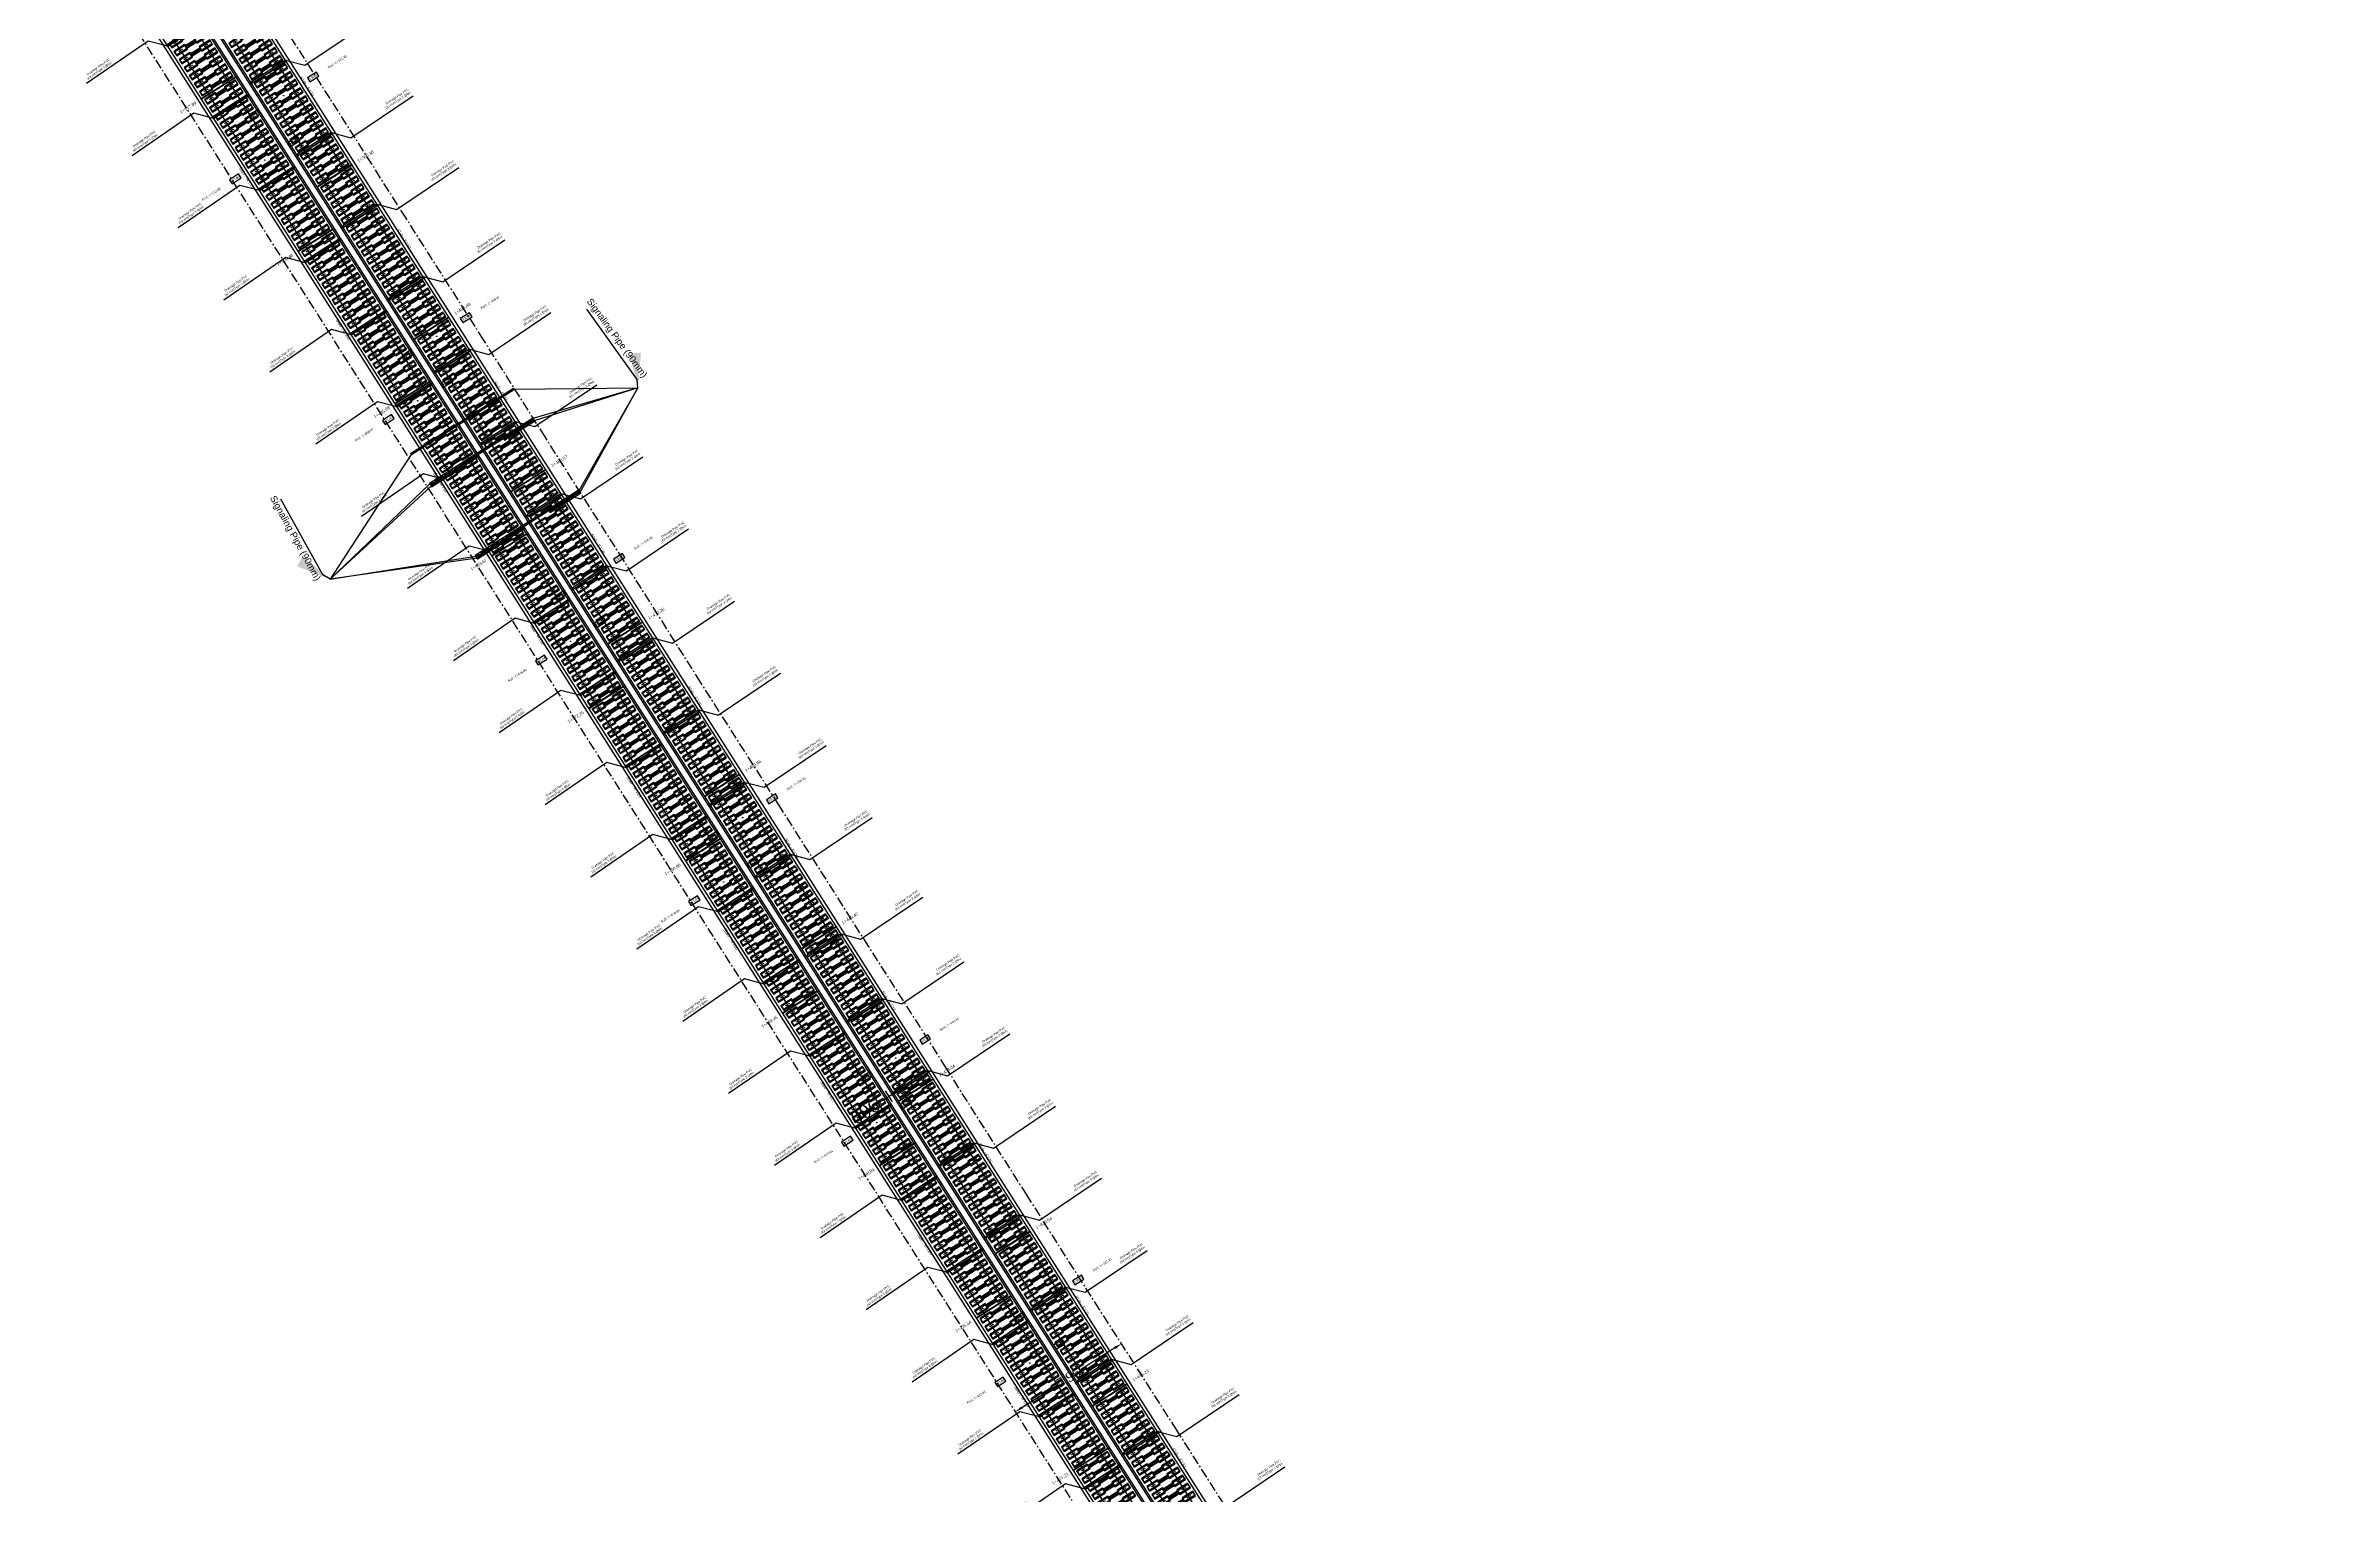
# Model space of a CAD drawing. Header units: metres. Extents: x 0 to 564365, y 0 to 3594889.
# Drawn here: x 563395.8 to 563540.3, y 3594426 to 3594517.5 of the extents above; entities that cross this region are included whole.
import ezdxf
from ezdxf.enums import TextEntityAlignment as Align

# ---------------------------------------------------------------- set-up
doc = ezdxf.new("R2010")
doc.units = ezdxf.units.M
for name, pattern in [('ACAD_ISO10W100', [18, 12, -3, 0, -3]), ('DASHED2', [0.375, 0.25, -0.125]), ('HIDDEN', [0.375, 0.25, -0.125])]:
    doc.linetypes.add(name, pattern=pattern)
for name, color, linetype in [('2d', 2, 'Continuous'), ('_flg-all slab', 7, 'Continuous'), ('_flg-Bar Divar', 11, 'ACAD_ISO10W100'), ('_flg-Por Konande-Devar', 230, 'Continuous'), ('_flg-por Konande-Vasat', 170, 'Continuous'), ('AG_JOOSH', 7, 'Continuous'), ('AG_Print', 7, 'Continuous'), ('AG_Slab', 7, 'Continuous'), ('C-ROAD-SAMP', 150, 'HIDDEN'), ('C-ROAD-STAN-MAJR', 11, 'Continuous'), ('E Pipe', 5, 'Continuous'), ('Km_Rail', 7, 'Continuous'), ('Km_Slab', 7, 'Continuous'), ('newSTALBL', 1, 'Continuous'), ('Number_Slab', 7, 'Continuous'), ('Rail', 1, 'Continuous'), ('Rail_Gap', 7, 'Continuous'), ('Signaling Pipe', 5, 'Continuous'), ('Travers', 7, 'Continuous')]:
    doc.layers.add(name, color=color, linetype=linetype)
doc.styles.add('ND', font='nashkh.shx', dxfattribs={"height": 3})
doc.styles.add('RS', font='ROMANS.SHX')
doc.styles.get("Standard").update_dxf_attribs({"font": 'romantic.ttf'})
doc.dimstyles.new('1.50', dxfattribs={"dimscale": 0, "dimtxt": 2.5, "dimasz": 2.2, "dimexe": 2, "dimexo": 2, "dimgap": 0.8, "dimtad": 1, "dimdec": 0, "dimlfac": 5, "dimdsep": 46, "dimtxsty": 'RS', "dimcen": 2.2, "dimclrd": 2, "dimclre": 2, "dimclrt": 2, "dimadec": 0, "dimazin": 0, "dimtfac": 1, "dimtdec": 0, "dimtmove": 2, "dimatfit": 3, "dimfxl": 3, "dimtolj": 1, "dimtzin": 0, "dimarcsym": 0})
doc.dimstyles.get("Standard").update_dxf_attribs({"dimtxt": 0.6, "dimasz": 0.5, "dimexe": 0.5, "dimexo": 0.5, "dimgap": 0.09, "dimtad": 0, "dimzin": 0, "dimdsep": 46, "dimtxsty": 'Standard', "dimcen": 0.09, "dimadec": 0, "dimazin": 0, "dimtfac": 1, "dimtofl": 0, "dimtmove": 0, "dimatfit": 3, "dimfxl": 1, "dimfxlon": 1, "dimtolj": 1, "dimtzin": 0, "dimarcsym": 0})

# ---------------------------------------------------------------- blocks, each defined once
blk = doc.blocks.new('*D55')
at = {"color": 0, "lineweight": -2, "transparency": 16777216}
for p, q in [((563463.47, 3594435.95), (563463.47, 3594435.95)), ((563463.32, 3594435.26), (563461.09, 3594433.83)), ((563457.45, 3594431.5), (563459.67, 3594432.92)), ((563456.76, 3594431.65), (563456.76, 3594431.65))]:
    blk.add_line(p, q, dxfattribs=at)
at = {"color": 0, "transparency": 16777216}
for points in [[(563463.27, 3594435.33), (563463.36, 3594435.19), (563463.74, 3594435.53)], [(563457.41, 3594431.57), (563457.5, 3594431.43), (563457.03, 3594431.23)]]:
    blk.add_solid(points, dxfattribs=at)
at = {"layer": 'Defpoints', "color": 0, "transparency": 16777216}
for p in [(563463.74, 3594435.53, 1539.35), (563463.74, 3594435.53), (563457.03, 3594431.23, 1539.33)]:
    blk.add_point(p, dxfattribs=at)
at = {"color": 0, "transparency": 16777216, "insert": (563460.38, 3594433.38), "char_height": 0.6, "attachment_point": 5, "rotation": 32.6431}
blk.add_mtext('\\A1;7.96', dxfattribs=at)
blk = doc.blocks.new('stalbl')
for p, q in [((0, 0.042), (0, -0.041)), ((0.042, 0), (-0.042, 0))]:
    blk.add_line(p, q)
blk.add_attdef('STAMAN', text='', height=0.0167).set_placement((-0.08, 0), align=Align.MIDDLE_RIGHT)
blk.add_attdef('STAPRE', text='', height=0.0167).set_placement((0.08, 0), align=Align.MIDDLE_LEFT)
blk = doc.blocks.new('AG_slab')
at = {"layer": 'AG_Slab', "color": 1}
for p, q in [((1.3, 0.015), (-1.3, 0.015)), ((1.3, -0.015), (-1.3, -0.015))]:
    blk.add_line(p, q, dxfattribs=at)
at = {"layer": 'AG_Slab', "color": 5}
for p, q in [((-1.3, -0.015), (-1.3, 0.015)), ((1.3, 0.015), (1.3, -0.015))]:
    blk.add_line(p, q, dxfattribs=at)
at = {"layer": 'AG_Slab', "color": 2, "linetype": 'DASHED2'}
blk.add_line((1.3, 0), (-1.3, 0), dxfattribs=at)
at = {"layer": 'AG_Slab', "color": 7}
blk.add_circle((0, 0), 0.03, dxfattribs=at)
blk = doc.blocks.new('AG_Joosh')
at = {"layer": 'AG_JOOSH', "color": 2}
for p, q in [((-0.701, 0.005), (-0.801, 0.005)), ((0.701, 0.005), (0.801, 0.005)), ((-0.701, -0.005), (-0.801, -0.005)), ((0.701, -0.005), (0.801, -0.005))]:
    blk.add_line(p, q, dxfattribs=at)
at = {"layer": 'AG_JOOSH', "color": 7}
blk.add_circle((0, 0), 0.0155, dxfattribs=at)
blk = doc.blocks.new('AG_t')
at = {"layer": 'Travers', "color": 3}
blk.add_lwpolyline([(-0.35, 0.17), (-1.15, 0.17), (-1.15, -0.17), (-0.35, -0.17), (-0.35, 0.17), (-0.38, 0.11), (-1.13, 0.11), (-1.15, 0.17), (-1.13, 0.11), (-1.13, -0.11), (-1.15, -0.17), (-1.13, -0.11), (-0.38, -0.11), (-0.35, -0.17), (-0.38, -0.11), (-0.38, 0.11), (-0.35, 0.17), (-0.35, 0.09), (0.35, 0.09), (0.35, 0.05), (-0.35, 0.05), (-0.35, 0), (0.35, 0), (0.35, -0.05), (-0.35, -0.05), (-0.35, -0.09), (0.35, -0.09), (0.35, -0.17), (1.15, -0.17), (1.15, 0.17), (0.35, 0.17), (0.35, -0.17), (0.38, -0.11), (0.38, 0.11), (0.35, 0.17), (0.38, 0.11), (1.13, 0.11), (1.15, 0.17), (1.13, 0.11), (1.13, -0.11), (1.15, -0.17), (1.13, -0.11), (0.38, -0.11)], dxfattribs=at)
for centre in [(-0.86, 0), (-0.65, 0), (0.65, 0), (0.86, 0)]:
    blk.add_circle(centre, 0.015, dxfattribs=at)
at = {"layer": 'Travers', "color": 7}
blk.add_circle((0, 0), 0.02, dxfattribs=at)
blk = doc.blocks.new('Drainage Pipe E')
at = {"color": 30, "true_color": 0xf26722}
for p, q in [((-0.87, 0.07), (0.85, 0.07)), ((-0.87, 0.07), (0.85, 0.07)), ((0.85, 0.07), (0.52, 0.12)), ((0.52, 0.12), (0.52, 0.07)), ((0.85, 0.07), (0.52, 0.12)), ((0.52, 0.12), (0.52, 0.07))]:
    blk.add_line(p, q, dxfattribs=at)
at = {"layer": '2d', "flags": 128}
blk.add_lwpolyline([(-1.35, 0), (-2.17, 0.89), (-6.92, 0.76)], dxfattribs=at)
at = {"layer": 'E Pipe', "color": 4}
for p, q in [((-1.3, 0.05), (1.29, 0.05)), ((-1.3, 0.05), (1.29, 0.05)), ((-1.31, -0.05), (1.3, -0.05)), ((-1.3, -0.06), (1.29, -0.05))]:
    blk.add_line(p, q, dxfattribs=at)
for centre in [(-1.29, 0), (-1.29, 0), (1.29, 0), (1.29, 0)]:
    blk.add_circle(centre, 0.0546, dxfattribs=at)
at = {"color": 30, "true_color": 0xf26722, "insert": (-0.16, 0.2), "char_height": 0.0993, "attachment_point": 1, "rotation": 0.0181}
blk.add_mtext_dynamic_manual_height_columns('2%', width=1.0082, gutter_width=1, heights=[0], dxfattribs=at)
at = {"layer": '2d', "insert": (-6.89, 0.17), "char_height": 0.141, "width": 2.1135, "attachment_point": 3, "rotation": 180.6503, "style": 'ND'}
blk.add_mtext('{\\f@Arial Unicode MS|b0|i0|c0|p34;Drainage Pipe PVC\\P(63 mm)Type 3 @6m}', dxfattribs=at)
blk = doc.blocks.new('_N-drainage pipe')
at = {"layer": '2d', "flags": 128}
blk.add_lwpolyline([(570000.68, 3594952.86), (569999.69, 3594952.17), (569999.2, 3594947.46)], dxfattribs=at)
at = {"layer": 'E Pipe', "color": 4}
for p, q in [((570000.74, 3594952.9), (570001.09, 3594955.47)), ((570000.74, 3594952.91), (570001.09, 3594955.46))]:
    blk.add_line(p, q, dxfattribs=at)
blk.add_lwpolyline([(570000.64, 3594952.92), (570000.98, 3594955.47)], close=True, dxfattribs=at)
for centre in [(570001.03, 3594955.47), (570001.03, 3594955.47), (570000.69, 3594952.92), (570000.69, 3594952.92)]:
    blk.add_circle(centre, 0.0544, dxfattribs=at)
at = {"layer": '2d', "insert": (569998.9, 3594949.57), "char_height": 0.1405, "width": 2.1055, "attachment_point": 3, "rotation": 84.2858, "style": 'ND'}
blk.add_mtext('{\\f@Arial Unicode MS|b0|i0|c0|p34;Drainage Pipe PVC\\P(63 mm)Type 3 @6m}', dxfattribs=at)
blk = doc.blocks.new('Signaling-P90')
for p, q in [((564576.2, 3601965.65), (564568.72, 3601963.81)), ((564576.22, 3601965.56), (564568.74, 3601963.72)), ((564576.21, 3601965.6), (564583.65, 3601963.18, 0)), ((564574.54, 3601962.95), (564569.25, 3601961.65)), ((564569.27, 3601961.56), (564574.56, 3601962.87)), ((564571.44, 3601962.19), (564576.73, 3601963.49)), ((564576.75, 3601963.41), (564571.46, 3601962.1)), ((564576.77, 3601963.34), (564574.6, 3601962.81)), ((564576.79, 3601963.25), (564574.62, 3601962.72)), ((564583.65, 3601963.18, 0), (564576.74, 3601963.45)), ((564583.65, 3601963.18, 0), (564576.78, 3601963.3)), ((564583.65, 3601963.18, 0), (564578.04, 3601958.21)), ((564578.07, 3601958.06), (564583.65, 3601963.18, 0)), ((564578.07, 3601958.06), (564583.65, 3601963.18, 0)), ((564561.37, 3601957.93), (564569.26, 3601961.61)), ((564561.37, 3601957.93), (564569.29, 3601961.45)), ((564569.29, 3601961.5), (564571.46, 3601962.03)), ((564569.31, 3601961.41), (564571.48, 3601961.94)), ((564570.59, 3601956.21), (564561.37, 3601957.93)), ((564570.59, 3601956.21), (564561.37, 3601957.93)), ((564561.37, 3601957.93), (564570.55, 3601956.36)), ((564575.83, 3601957.71), (564570.54, 3601956.41)), ((564570.56, 3601956.32), (564575.85, 3601957.62)), ((564572.73, 3601956.95), (564578.02, 3601958.25)), ((564578.05, 3601958.16), (564572.75, 3601956.86)), ((564578.06, 3601958.1), (564575.88, 3601957.56)), ((564578.08, 3601958.01), (564575.9, 3601957.47)), ((564570.57, 3601956.25), (564572.76, 3601956.79)), ((564570.6, 3601956.17), (564572.78, 3601956.7))]:
    blk.add_line(p, q)
blk.add_lwpolyline([(564568.73, 3601963.76), (564561.37, 3601957.93)])
for centre, major_axis, ratio in [((564576.21, 3601965.6), (0.0107, -0.0435), 0.134472), ((564574.61, 3601962.76), (0.0108, -0.0437), 0.140067), ((564576.74, 3601963.45), (0.0107, -0.0435), 0.134472), ((564576.78, 3601963.3), (0.0108, -0.0439), 0.169288), ((564571.45, 3601962.15), (0.0107, -0.0435), 0.259857), ((564575.89, 3601957.52), (0.0108, -0.0437), 0.250423), ((564578.04, 3601958.21), (0.0107, -0.0435), 0.134472), ((564578.07, 3601958.06), (0.0108, -0.0437), 0.165493)]:
    blk.add_ellipse(centre, major_axis=major_axis, ratio=ratio)
at = {"extrusion": (0, 0, -1)}
for centre, major_axis, ratio in [((564568.73, 3601963.76), (0.0107, -0.0435), 0.134472), ((564574.55, 3601962.91), (0.0107, -0.0435), 0.259857), ((564569.26, 3601961.61), (0.0107, -0.0435), 0.134472), ((564569.3, 3601961.45), (0.0108, -0.0439), 0.169288), ((564571.47, 3601961.99), (0.0108, -0.0437), 0.140067), ((564575.84, 3601957.67), (0.0107, -0.0435), 0.340439), ((564570.55, 3601956.36), (0.0107, -0.0435), 0.134472), ((564570.59, 3601956.21), (0.0108, -0.0437), 0.165493), ((564572.77, 3601956.75), (0.0108, -0.0437), 0.250423)]:
    blk.add_ellipse(centre, major_axis=major_axis, ratio=ratio, dxfattribs=at)
at = {"layer": 'C-ROAD-SAMP', "color": 150, "linetype": 'HIDDEN', "lineweight": -3}
for p, q in [((564576.74, 3601963.45), (564569.26, 3601961.61)), ((564576.78, 3601963.3), (564574.61, 3601962.76)), ((564569.29, 3601961.45), (564571.46, 3601961.99)), ((564570.55, 3601956.36), (564578.04, 3601958.21))]:
    blk.add_line(p, q, dxfattribs=at)
for points in [[(564576.21, 3601965.6), (564572.43, 3601964.67), (564568.73, 3601963.76)], [(564578.07, 3601958.06), (564575.89, 3601957.52)], [(564570.59, 3601956.21), (564572.77, 3601956.75)]]:
    blk.add_lwpolyline(points, dxfattribs=at)
at = {"layer": 'Signaling Pipe', "char_height": 0.4262, "width": 8.1574, "style": 'ND'}
for insert, attachment_point, rotation in [((564582.71, 3601969.52, 0), 1, 287.5334), ((564559.26, 3601963.98, 0), 7, 280.155)]:
    blk.add_mtext('{\\f@Arial Unicode MS|b0|i0|c0|p34;Signaling Pipe (90mm)}', dxfattribs=dict(at, insert=insert, attachment_point=attachment_point, rotation=rotation))
at = {"layer": 'Signaling Pipe'}
for points in [[(564583.65, 3601963.18, 0), (564583.78, 3601963.69, 0), (564582.17, 3601968.92, 0)], [(564561.37, 3601957.93), (564561.03, 3601958.32), (564560.02, 3601963.7)]]:
    blk.add_leader(points, dimstyle='1.50', override={"dimscale": 1}, dxfattribs=at)

msp = doc.modelspace()

# ---------------------------------------------------------------- linework, layer by layer
at = {"layer": '_flg-all slab', "linetype": 'Continuous', "lineweight": -3}
for p, q in [((563840.355, 3593841.38), (563319.954, 3594659.655)), ((563837.655, 3593839.663), (563317.254, 3594657.938)), ((563838.161, 3593839.985), (563317.76, 3594658.26)), ((563835.461, 3593838.268), (563315.06, 3594656.542))]:
    msp.add_line(p, q, dxfattribs=at)
at = {"layer": '_flg-Bar Divar', "lineweight": -3, "ltscale": 0.05}
for p, q in [((563834.533, 3593837.677), (563314.131, 3594655.952)), ((563413.74, 3594514.183, 1556.206), (563408.812, 3594521.899, 1556.206)), ((563418.543, 3594506.629, 1556.206), (563413.74, 3594514.183, 1556.206)), ((563423.444, 3594498.938, 1556.206), (563418.543, 3594506.629, 1556.206)), ((563427.326, 3594492.803, 1556.206), (563423.444, 3594498.938, 1556.206)), ((563432.282, 3594485.012, 1556.206), (563427.326, 3594492.803, 1556.206)), ((563437.151, 3594477.314, 1556.206), (563432.282, 3594485.012, 1556.206)), ((563442.09, 3594469.567, 1556.206), (563437.151, 3594477.314, 1556.206)), ((563447.755, 3594460.645, 1556.206), (563442.09, 3594469.567, 1556.206)), ((563452.652, 3594452.968, 1556.206), (563447.755, 3594460.645, 1556.206)), ((563457.754, 3594444.926, 1556.206), (563452.652, 3594452.968, 1556.206)), ((563462.351, 3594437.689, 1556.206), (563457.754, 3594444.926, 1556.206)), ((563467.235, 3594430.064, 1556.206), (563462.351, 3594437.689, 1556.206)), ((563471.268, 3594423.723, 1556.206), (563467.235, 3594430.064, 1556.206))]:
    msp.add_line(p, q, dxfattribs=at)
at = {"layer": '_flg-Por Konande-Devar', "linetype": 'Continuous', "lineweight": -3}
for p, q in [((563840.524, 3593841.488), (563320.123, 3594659.762)), ((563835.292, 3593838.16), (563314.891, 3594656.435))]:
    msp.add_line(p, q, dxfattribs=at)
at = {"layer": '_flg-por Konande-Vasat'}
for p, q in [((563837.739, 3593839.717), (563317.338, 3594657.991)), ((563838.077, 3593839.931), (563317.675, 3594658.206))]:
    msp.add_line(p, q, dxfattribs=at)
at = {"layer": 'Rail'}
for points in [[(563411.45, 3594514.764), (563401.79, 3594529.953)], [(563410.182, 3594513.958), (563400.523, 3594529.147)], [(563408.978, 3594509.89), (563399.318, 3594525.078)], [(563410.245, 3594510.696), (563400.585, 3594525.884)], [(563419.847, 3594498.761), (563410.188, 3594513.95)], [(563421.115, 3594499.567), (563411.455, 3594514.756)], [(563419.91, 3594495.499), (563410.25, 3594510.687)], [(563418.642, 3594494.693), (563408.983, 3594509.881)], [(563430.78, 3594484.37), (563421.12, 3594499.559)], [(563429.512, 3594483.564), (563419.853, 3594498.753)], [(563428.307, 3594479.496), (563418.648, 3594494.684)], [(563429.575, 3594480.302), (563419.915, 3594495.49)], [(563439.177, 3594468.367), (563429.518, 3594483.556)], [(563440.445, 3594469.173), (563430.785, 3594484.362)], [(563439.24, 3594465.105), (563429.58, 3594480.293)], [(563437.972, 3594464.299), (563428.313, 3594479.487)], [(563450.11, 3594453.976), (563440.45, 3594469.165)], [(563448.842, 3594453.17), (563439.183, 3594468.359)], [(563447.637, 3594449.102), (563437.978, 3594464.29)], [(563448.905, 3594449.908), (563439.245, 3594465.096)], [(563458.507, 3594437.973), (563448.848, 3594453.162)], [(563459.774, 3594438.779), (563450.115, 3594453.968)], [(563458.57, 3594434.711), (563448.91, 3594449.899)], [(563457.302, 3594433.905), (563447.643, 3594449.093)], [(563469.439, 3594423.582), (563459.78, 3594438.771)], [(563468.172, 3594422.776), (563458.512, 3594437.965)], [(563466.967, 3594418.708), (563457.307, 3594433.896)], [(563468.234, 3594419.514), (563458.575, 3594434.702)]]:
    msp.add_lwpolyline(points, dxfattribs=at)
at = {"layer": 'Rail_Gap', "color": 210}
for points in [[(563412.469, 3594515.229), (563413.042, 3594515.593), (563412.881, 3594515.846), (563412.308, 3594515.482)], [(563408.769, 3594512.875), (563409.317, 3594513.224), (563409.156, 3594513.477), (563408.608, 3594513.128)], [(563411.252, 3594511.153), (563411.849, 3594511.532), (563411.688, 3594511.785), (563411.091, 3594511.406)], [(563407.552, 3594508.799), (563408.124, 3594509.163), (563407.963, 3594509.417), (563407.391, 3594509.052)], [(563422.131, 3594500.03), (563422.71, 3594500.398), (563422.549, 3594500.651), (563421.97, 3594500.283)], [(563418.431, 3594497.676), (563418.985, 3594498.029), (563418.824, 3594498.282), (563418.27, 3594497.929)], [(563420.914, 3594495.954), (563421.517, 3594496.337), (563421.356, 3594496.59), (563420.753, 3594496.207)], [(563417.214, 3594493.6), (563417.792, 3594493.968), (563417.631, 3594494.221), (563417.053, 3594493.853)], [(563431.799, 3594484.835), (563432.372, 3594485.199), (563432.211, 3594485.452), (563431.638, 3594485.088)], [(563428.099, 3594482.481), (563428.647, 3594482.83), (563428.486, 3594483.083), (563427.938, 3594482.734)], [(563430.576, 3594480.755), (563431.185, 3594481.142), (563431.024, 3594481.395), (563430.415, 3594481.008)], [(563426.876, 3594478.401), (563427.46, 3594478.773), (563427.299, 3594479.026), (563426.715, 3594478.655)], [(563441.464, 3594469.638), (563442.037, 3594470.002), (563441.876, 3594470.255), (563441.303, 3594469.891)], [(563437.763, 3594467.284), (563438.312, 3594467.633), (563438.151, 3594467.886), (563437.602, 3594467.537)], [(563440.244, 3594465.56), (563440.847, 3594465.943), (563440.686, 3594466.196), (563440.083, 3594465.813)], [(563436.543, 3594463.206), (563437.122, 3594463.574), (563436.961, 3594463.827), (563436.382, 3594463.459)], [(563451.156, 3594454.458), (563451.675, 3594454.788), (563451.514, 3594455.041), (563450.995, 3594454.711)], [(563447.456, 3594452.104), (563447.95, 3594452.419), (563447.789, 3594452.672), (563447.295, 3594452.358)], [(563449.909, 3594450.363), (563450.512, 3594450.746), (563450.351, 3594450.999), (563449.748, 3594450.616)], [(563446.208, 3594448.009), (563446.787, 3594448.377), (563446.626, 3594448.63), (563446.047, 3594448.262)], [(563460.794, 3594439.244), (563461.367, 3594439.608), (563461.206, 3594439.861), (563460.633, 3594439.497)], [(563457.093, 3594436.89), (563457.642, 3594437.239), (563457.481, 3594437.492), (563456.932, 3594437.143)], [(563459.601, 3594435.183), (563460.15, 3594435.532), (563459.989, 3594435.785), (563459.44, 3594435.436)], [(563455.9, 3594432.829), (563456.425, 3594433.163), (563456.264, 3594433.416), (563455.739, 3594433.083)]]:
    msp.add_lwpolyline(points, close=True, dxfattribs=at)

# ---------------------------------------------------------------- block references
at = {"rotation": 310.4543852449801}
for p in [(-2541918.71, 1695685.932), (-2541915.813, 1695681.376), (-2541912.915, 1695676.819), (-2541910.017, 1695672.262), (-2541907.119, 1695667.706), (-2541904.221, 1695663.149), (-2541901.323, 1695658.593), (-2541898.425, 1695654.036), (-2541895.527, 1695649.48), (-2541892.63, 1695644.923), (-2541889.732, 1695640.366), (-2541886.834, 1695635.81), (-2541883.936, 1695631.253), (-2541881.038, 1695626.697), (-2541878.14, 1695622.14), (-2541875.242, 1695617.584), (-2541872.345, 1695613.027), (-2541869.447, 1695608.47), (-2541866.549, 1695603.914), (-2541863.651, 1695599.357), (-2541860.753, 1695594.801)]:
    msp.add_blockref('_N-drainage pipe', p, dxfattribs=at)
at = {"layer": '_flg-Por Konande-Devar', "color": 0, "rotation": 18.57015252715313}
msp.add_blockref('Signaling-P90', (1175346.047, 270.522), dxfattribs=at)
at = {"layer": 'AG_JOOSH'}
for p, rotation in [((563410.819, 3594514.357), 32.4552927846295), ((563409.614, 3594510.289), 32.4552927846295), ((563420.484, 3594499.16), 32.4552927846295), ((563419.279, 3594495.091), 32.4552927846295), ((563430.149, 3594483.963), 32.4552927846295), ((563428.944, 3594479.894), 32.45529277986325), ((563439.814, 3594468.766), 32.4552927846295), ((563438.609, 3594464.697), 32.4552927846295), ((563449.479, 3594453.569), 32.4552927846295), ((563448.274, 3594449.5), 32.4552927846295), ((563459.143, 3594438.372), 32.4552927846295), ((563457.938, 3594434.303), 32.4552927846295)]:
    msp.add_blockref('AG_Joosh', p, dxfattribs=dict(at, rotation=rotation))
at = {"layer": 'AG_Print'}
for p, rotation in [((563404.62, 3594518.14), 32.4552927846295), ((563404.942, 3594517.634), 32.4552927846295), ((563405.264, 3594517.128), 32.4552927846295), ((563408.401, 3594518.158), 32.4552927846295), ((563408.723, 3594517.652), 32.4552927846295), ((563409.045, 3594517.146), 32.4552927846295), ((563405.586, 3594516.621), 32.4552927846295), ((563405.908, 3594516.115), 32.4552927846295), ((563406.23, 3594515.609), 32.45529278939575), ((563409.367, 3594516.639), 32.4552927846295), ((563409.689, 3594516.133), 32.4552927846295), ((563410.011, 3594515.627), 32.4552927846295), ((563406.552, 3594515.102), 32.4552927846295), ((563406.874, 3594514.596), 32.4552927846295), ((563407.196, 3594514.09), 32.4552927846295), ((563410.333, 3594515.121), 32.45529278939575), ((563410.655, 3594514.614), 32.4552927846295), ((563410.983, 3594514.1), 32.45529278939575), ((563407.518, 3594513.584), 32.4552927846295), ((563407.84, 3594513.077), 32.4552927846295), ((563411.305, 3594513.593), 32.4552927846295), ((563411.627, 3594513.087), 32.4552927846295), ((563408.162, 3594512.571), 32.4552927846295), ((563408.484, 3594512.065), 32.45529278939575), ((563408.806, 3594511.558), 32.4552927846295), ((563411.949, 3594512.581), 32.4552927846295), ((563412.27, 3594512.074), 32.4552927846295), ((563412.592, 3594511.568), 32.4552927846295), ((563409.128, 3594511.052), 32.4552927846295), ((563409.45, 3594510.546), 32.4552927846295), ((563409.778, 3594510.031), 32.4552927846295), ((563412.914, 3594511.062), 32.4552927846295), ((563413.236, 3594510.556), 32.4552927846295), ((563413.558, 3594510.049), 32.4552927846295), ((563410.1, 3594509.525), 32.4552927846295), ((563410.422, 3594509.019), 32.4552927846295), ((563410.744, 3594508.512), 32.4552927846295), ((563413.88, 3594509.543), 32.45529278939575), ((563414.202, 3594509.037), 32.4552927846295), ((563414.524, 3594508.53), 32.4552927846295), ((563411.066, 3594508.006), 32.4552927846295), ((563411.388, 3594507.5), 32.4552927846295), ((563411.71, 3594506.993), 32.4552927846295), ((563414.846, 3594508.024), 32.4552927846295), ((563415.168, 3594507.518), 32.4552927846295), ((563415.49, 3594507.012), 32.4552927846295), ((563412.032, 3594506.487), 32.45529278939575), ((563412.353, 3594505.981), 32.4552927846295), ((563412.675, 3594505.475), 32.4552927846295), ((563415.812, 3594506.505), 32.4552927846295), ((563416.134, 3594505.999), 32.45529278939575), ((563416.456, 3594505.493), 32.4552927846295), ((563412.997, 3594504.968), 32.4552927846295), ((563413.319, 3594504.462), 32.4552927846295), ((563413.641, 3594503.956), 32.4552927846295), ((563416.778, 3594504.986), 32.4552927846295), ((563417.1, 3594504.48), 32.4552927846295), ((563417.422, 3594503.974), 32.4552927846295), ((563413.963, 3594503.449), 32.4552927846295), ((563414.285, 3594502.943), 32.45529278939575), ((563417.744, 3594503.468), 32.4552927846295), ((563418.066, 3594502.961), 32.4552927846295), ((563414.607, 3594502.437), 32.4552927846295), ((563414.929, 3594501.931), 32.4552927846295), ((563415.251, 3594501.424), 32.4552927846295), ((563418.388, 3594502.455), 32.4552927846295), ((563418.71, 3594501.949), 32.4552927846295), ((563419.032, 3594501.442), 32.45529278939575), ((563415.573, 3594500.918), 32.4552927846295), ((563415.895, 3594500.412), 32.4552927846295), ((563416.217, 3594499.905), 32.4552927846295), ((563419.354, 3594500.936), 32.4552927846295), ((563419.676, 3594500.43), 32.4552927846295), ((563419.998, 3594499.924), 32.4552927846295), ((563416.539, 3594499.399), 32.4552927846295), ((563416.861, 3594498.893), 32.4552927846295), ((563417.183, 3594498.387), 32.45529278939575), ((563420.32, 3594499.417), 32.4552927846295), ((563420.647, 3594498.902), 32.4552927846295), ((563420.969, 3594498.396), 32.4552927846295), ((563417.505, 3594497.88), 32.4552927846295), ((563417.827, 3594497.374), 32.4552927846295), ((563418.149, 3594496.868), 32.4552927846295), ((563421.291, 3594497.89), 32.4552927846295), ((563421.613, 3594497.384), 32.4552927846295), ((563421.935, 3594496.877), 32.45529278939575), ((563418.471, 3594496.361), 32.4552927846295), ((563418.793, 3594495.855), 32.4552927846295), ((563419.115, 3594495.349), 32.4552927846295), ((563422.257, 3594496.371), 32.4552927846295), ((563422.579, 3594495.865), 32.4552927846295), ((563422.901, 3594495.358), 32.4552927846295), ((563419.443, 3594494.834), 32.4552927846295), ((563419.765, 3594494.328), 32.4552927846295), ((563420.086, 3594493.822), 32.4552927846295), ((563423.223, 3594494.852), 32.4552927846295), ((563423.545, 3594494.346), 32.4552927846295), ((563423.867, 3594493.84), 32.4552927846295), ((563420.408, 3594493.315), 32.4552927846295), ((563420.73, 3594492.809), 32.45529278939575), ((563424.189, 3594493.333), 32.4552927846295), ((563424.511, 3594492.827), 32.4552927846295), ((563421.052, 3594492.303), 32.4552927846295), ((563421.374, 3594491.796), 32.4552927846295), ((563421.696, 3594491.29), 32.4552927846295), ((563424.833, 3594492.321), 32.45529278939575), ((563425.155, 3594491.814), 32.4552927846295), ((563425.477, 3594491.308), 32.4552927846295), ((563422.018, 3594490.784), 32.4552927846295), ((563422.34, 3594490.278), 32.4552927846295), ((563422.662, 3594489.771), 32.4552927846295), ((563425.799, 3594490.802), 32.4552927846295), ((563426.121, 3594490.296), 32.4552927846295), ((563426.443, 3594489.789), 32.4552927846295), ((563422.984, 3594489.265), 32.45529278939575), ((563423.306, 3594488.759), 32.4552927846295), ((563423.628, 3594488.252), 32.4552927846295), ((563426.765, 3594489.283), 32.4552927846295), ((563427.087, 3594488.777), 32.4552927846295), ((563427.409, 3594488.27), 32.4552927846295), ((563423.95, 3594487.746), 32.4552927846295), ((563424.272, 3594487.24), 32.4552927846295), ((563424.594, 3594486.734), 32.4552927846295), ((563427.731, 3594487.764), 32.45529278939575), ((563428.053, 3594487.258), 32.4552927846295), ((563428.375, 3594486.752), 32.4552927846295), ((563424.916, 3594486.227), 32.4552927846295), ((563425.238, 3594485.721), 32.4552927846295), ((563425.56, 3594485.215), 32.4552927846295), ((563428.697, 3594486.245), 32.4552927846295), ((563429.019, 3594485.739), 32.4552927846295), ((563429.341, 3594485.233), 32.4552927846295), ((563425.882, 3594484.708), 32.45529278939575), ((563426.204, 3594484.202), 32.4552927846295), ((563426.526, 3594483.696), 32.4552927846295), ((563429.663, 3594484.726), 32.4552927846295), ((563429.985, 3594484.22), 32.4552927846295), ((563430.312, 3594483.705), 32.4552927846295), ((563426.848, 3594483.19), 32.4552927846295), ((563427.17, 3594482.683), 32.4552927846295), ((563430.634, 3594483.199), 32.45529278939575), ((563430.956, 3594482.693), 32.4552927846295), ((563427.492, 3594482.177), 32.4552927846295), ((563427.814, 3594481.671), 32.4552927846295), ((563428.136, 3594481.164), 32.4552927846295), ((563431.278, 3594482.187), 32.4552927846295), ((563431.6, 3594481.68), 32.4552927846295), ((563431.922, 3594481.174), 32.4552927846295), ((563428.458, 3594480.658), 32.4552927846295), ((563428.78, 3594480.152), 32.4552927846295), ((563429.107, 3594479.637), 32.4552927846295), ((563432.244, 3594480.668), 32.4552927846295), ((563432.566, 3594480.161), 32.4552927846295), ((563432.888, 3594479.655), 32.4552927846295), ((563429.429, 3594479.131), 32.45529278939575), ((563429.751, 3594478.625), 32.4552927846295), ((563430.073, 3594478.118), 32.4552927846295), ((563433.21, 3594479.149), 32.4552927846295), ((563433.532, 3594478.643), 32.45529278939575), ((563433.854, 3594478.136), 32.4552927846295), ((563430.395, 3594477.612), 32.4552927846295), ((563430.717, 3594477.106), 32.4552927846295), ((563431.039, 3594476.599), 32.4552927846295), ((563434.176, 3594477.63), 32.4552927846295), ((563434.498, 3594477.124), 32.4552927846295), ((563434.82, 3594476.617), 32.4552927846295), ((563431.361, 3594476.093), 32.4552927846295), ((563431.683, 3594475.587), 32.45529278939575), ((563432.005, 3594475.081), 32.4552927846295), ((563435.142, 3594476.111), 32.4552927846295), ((563435.464, 3594475.605), 32.4552927846295), ((563435.786, 3594475.099), 32.4552927846295), ((563432.327, 3594474.574), 32.4552927846295), ((563432.649, 3594474.068), 32.4552927846295), ((563436.108, 3594474.592), 32.4552927846295), ((563436.43, 3594474.086), 32.45529278939575), ((563436.752, 3594473.58), 32.4552927846295), ((563432.971, 3594473.562), 32.4552927846295), ((563433.293, 3594473.055), 32.4552927846295), ((563433.615, 3594472.549), 32.4552927846295), ((563437.074, 3594473.073), 32.4552927846295), ((563437.396, 3594472.567), 32.4552927846295), ((563433.937, 3594472.043), 32.4552927846295), ((563434.259, 3594471.537), 32.4552927846295), ((563434.581, 3594471.03), 32.45529278939575), ((563437.718, 3594472.061), 32.4552927846295), ((563438.04, 3594471.555), 32.4552927846295), ((563438.362, 3594471.048), 32.4552927846295), ((563434.903, 3594470.524), 32.4552927846295), ((563435.225, 3594470.018), 32.4552927846295), ((563435.547, 3594469.511), 32.4552927846295), ((563438.684, 3594470.542), 32.45529278939575), ((563439.006, 3594470.036), 32.4552927846295), ((563439.328, 3594469.529), 32.4552927846295), ((563435.869, 3594469.005), 32.4552927846295), ((563436.191, 3594468.499), 32.4552927846295), ((563436.513, 3594467.993), 32.4552927846295), ((563439.65, 3594469.023), 32.4552927846295), ((563439.977, 3594468.508), 32.4552927846295), ((563440.299, 3594468.002), 32.4552927846295), ((563436.835, 3594467.486), 32.45529278939575), ((563437.157, 3594466.98), 32.4552927846295), ((563437.479, 3594466.474), 32.45529278939575), ((563440.621, 3594467.496), 32.4552927846295), ((563440.943, 3594466.99), 32.4552927846295), ((563441.265, 3594466.483), 32.4552927846295), ((563437.801, 3594465.967), 32.4552927846295), ((563438.123, 3594465.461), 32.4552927846295), ((563438.445, 3594464.955), 32.4552927846295), ((563441.587, 3594465.977), 32.4552927846295), ((563441.909, 3594465.471), 32.4552927846295), ((563442.231, 3594464.964), 32.45529278939575), ((563438.772, 3594464.44), 32.4552927846295), ((563439.094, 3594463.934), 32.4552927846295), ((563442.553, 3594464.458), 32.4552927846295), ((563442.875, 3594463.952), 32.4552927846295), ((563439.416, 3594463.427), 32.4552927846295), ((563439.738, 3594462.921), 32.4552927846295), ((563440.06, 3594462.415), 32.4552927846295), ((563443.197, 3594463.446), 32.4552927846295), ((563443.519, 3594462.939), 32.4552927846295), ((563443.841, 3594462.433), 32.4552927846295), ((563440.382, 3594461.909), 32.45529278939575), ((563440.704, 3594461.402), 32.4552927846295), ((563441.026, 3594460.896), 32.4552927846295), ((563444.163, 3594461.927), 32.4552927846295), ((563444.485, 3594461.42), 32.45529278939575), ((563444.807, 3594460.914), 32.4552927846295), ((563441.348, 3594460.39), 32.4552927846295), ((563441.67, 3594459.883), 32.4552927846295), ((563441.992, 3594459.377), 32.4552927846295), ((563445.129, 3594460.408), 32.4552927846295), ((563445.451, 3594459.902), 32.4552927846295), ((563445.773, 3594459.395), 32.4552927846295), ((563442.314, 3594458.871), 32.4552927846295), ((563442.636, 3594458.365), 32.4552927846295), ((563442.958, 3594457.858), 32.4552927846295), ((563446.095, 3594458.889), 32.4552927846295), ((563446.417, 3594458.383), 32.4552927846295), ((563446.739, 3594457.876), 32.4552927846295), ((563443.28, 3594457.352), 32.45529278939575), ((563443.602, 3594456.846), 32.4552927846295), ((563443.924, 3594456.339), 32.4552927846295), ((563447.061, 3594457.37), 32.4552927846295), ((563447.383, 3594456.864), 32.45529278939575), ((563447.705, 3594456.358), 32.4552927846295), ((563444.246, 3594455.833), 32.4552927846295), ((563444.568, 3594455.327), 32.4552927846295), ((563444.89, 3594454.821), 32.4552927846295), ((563448.027, 3594455.851), 32.4552927846295), ((563448.349, 3594455.345), 32.4552927846295), ((563448.671, 3594454.839), 32.4552927846295), ((563445.212, 3594454.314), 32.4552927846295), ((563445.534, 3594453.808), 32.45529278939575), ((563448.993, 3594454.332), 32.4552927846295), ((563449.315, 3594453.826), 32.4552927846295), ((563445.856, 3594453.302), 32.4552927846295), ((563446.178, 3594452.795), 32.4552927846295), ((563446.5, 3594452.289), 32.4552927846295), ((563449.642, 3594453.311), 32.4552927846295), ((563449.964, 3594452.805), 32.4552927846295), ((563450.286, 3594452.299), 32.4552927846295), ((563446.822, 3594451.783), 32.4552927846295), ((563447.144, 3594451.277), 32.4552927846295), ((563447.466, 3594450.77), 32.4552927846295), ((563450.608, 3594451.793), 32.4552927846295), ((563450.93, 3594451.286), 32.45529278939575), ((563451.252, 3594450.78), 32.4552927846295), ((563447.788, 3594450.264), 32.4552927846295), ((563448.11, 3594449.758), 32.4552927846295), ((563448.437, 3594449.243), 32.4552927846295), ((563451.574, 3594450.274), 32.4552927846295), ((563451.896, 3594449.767), 32.4552927846295), ((563452.218, 3594449.261), 32.4552927846295), ((563448.759, 3594448.737), 32.4552927846295), ((563449.081, 3594448.23), 32.45529278939575), ((563449.403, 3594447.724), 32.4552927846295), ((563452.54, 3594448.755), 32.4552927846295), ((563452.862, 3594448.249), 32.4552927846295), ((563453.184, 3594447.742), 32.45529278939575), ((563449.725, 3594447.218), 32.4552927846295), ((563450.047, 3594446.712), 32.4552927846295), ((563450.369, 3594446.205), 32.4552927846295), ((563453.506, 3594447.236), 32.4552927846295), ((563453.828, 3594446.73), 32.4552927846295), ((563454.15, 3594446.223), 32.4552927846295), ((563450.691, 3594445.699), 32.4552927846295), ((563451.013, 3594445.193), 32.4552927846295), ((563451.335, 3594444.686), 32.45529278939575), ((563454.472, 3594445.717), 32.4552927846295), ((563454.794, 3594445.211), 32.4552927846295), ((563455.116, 3594444.705), 32.4552927846295), ((563451.657, 3594444.18), 32.4552927846295), ((563451.979, 3594443.674), 32.45529278939575), ((563455.438, 3594444.198), 32.4552927846295), ((563455.76, 3594443.692), 32.4552927846295), ((563452.301, 3594443.168), 32.4552927846295), ((563452.623, 3594442.661), 32.4552927846295), ((563452.945, 3594442.155), 32.4552927846295), ((563456.082, 3594443.186), 32.45529278939575), ((563456.404, 3594442.679), 32.4552927846295), ((563456.726, 3594442.173), 32.4552927846295), ((563453.267, 3594441.649), 32.4552927846295), ((563453.589, 3594441.142), 32.4552927846295), ((563453.911, 3594440.636), 32.4552927846295), ((563457.048, 3594441.667), 32.4552927846295), ((563457.37, 3594441.161), 32.4552927846295), ((563457.692, 3594440.654), 32.4552927846295), ((563454.233, 3594440.13), 32.45529278939575), ((563454.555, 3594439.624), 32.4552927846295), ((563454.877, 3594439.117), 32.4552927846295), ((563458.014, 3594440.148), 32.4552927846295), ((563458.336, 3594439.642), 32.4552927846295), ((563458.658, 3594439.135), 32.4552927846295), ((563455.199, 3594438.611), 32.4552927846295), ((563455.521, 3594438.105), 32.4552927846295), ((563455.843, 3594437.598), 32.4552927846295), ((563458.98, 3594438.629), 32.4552927846295), ((563459.307, 3594438.114), 32.4552927846295), ((563459.629, 3594437.608), 32.45529278939575), ((563456.165, 3594437.092), 32.4552927846295), ((563456.487, 3594436.586), 32.4552927846295), ((563456.809, 3594436.08), 32.4552927846295), ((563459.951, 3594437.102), 32.4552927846295), ((563460.273, 3594436.596), 32.4552927846295), ((563460.595, 3594436.089), 32.4552927846295), ((563457.131, 3594435.573), 32.45529278939575), ((563457.453, 3594435.067), 32.4552927846295), ((563457.775, 3594434.561), 32.4552927846295), ((563460.917, 3594435.583), 32.4552927846295), ((563461.239, 3594435.077), 32.4552927846295), ((563461.561, 3594434.57), 32.4552927846295), ((563458.102, 3594434.046), 32.4552927846295), ((563458.424, 3594433.54), 32.4552927846295), ((563461.883, 3594434.064), 32.45529278939575), ((563462.205, 3594433.558), 32.4552927846295), ((563458.746, 3594433.033), 32.4552927846295), ((563459.068, 3594432.527), 32.4552927846295), ((563459.39, 3594432.021), 32.4552927846295), ((563462.527, 3594433.052), 32.4552927846295), ((563462.849, 3594432.545), 32.4552927846295), ((563463.171, 3594432.039), 32.4552927846295), ((563459.712, 3594431.515), 32.4552927846295), ((563460.034, 3594431.008), 32.45529278939575), ((563460.356, 3594430.502), 32.4552927846295), ((563463.493, 3594431.533), 32.4552927846295), ((563463.815, 3594431.026), 32.4552927846295), ((563464.137, 3594430.52), 32.4552927846295), ((563460.678, 3594429.996), 32.4552927846295), ((563461, 3594429.489), 32.4552927846295), ((563461.322, 3594428.983), 32.4552927846295), ((563464.459, 3594430.014), 32.4552927846295), ((563464.781, 3594429.508), 32.45529278939575), ((563465.103, 3594429.001), 32.4552927846295), ((563461.644, 3594428.477), 32.4552927846295), ((563461.966, 3594427.971), 32.4552927846295), ((563462.288, 3594427.464), 32.4552927846295), ((563465.425, 3594428.495), 32.4552927846295), ((563465.747, 3594427.989), 32.4552927846295), ((563466.069, 3594427.482), 32.4552927846295), ((563462.61, 3594426.958), 32.4552927846295), ((563462.932, 3594426.452), 32.45529278939575), ((563463.254, 3594425.945), 32.4552927846295), ((563466.391, 3594426.976), 32.4552927846295), ((563466.713, 3594426.47), 32.4552927846295), ((563467.035, 3594425.964), 32.45529278939575), ((563463.576, 3594425.439), 32.4552927846295), ((563467.357, 3594425.457), 32.4552927846295)]:
    msp.add_blockref('AG_t', p, dxfattribs=dict(at, rotation=rotation))
at = {"layer": 'AG_Slab'}
for p, rotation in [((563406.712, 3594514.851), 32.45529277986325), ((563414.038, 3594509.294), 32.4552927846295), ((563412.833, 3594505.226), 32.4552927846295), ((563420.16, 3594499.67), 32.4552927846295), ((563418.955, 3594495.601), 32.45529277986325), ((563426.281, 3594490.045), 32.4552927846295), ((563425.076, 3594485.977), 32.4552927846295), ((563432.402, 3594480.42), 32.4552927846295), ((563431.197, 3594476.352), 32.45529277986325), ((563438.523, 3594470.795), 32.45529277986325), ((563437.318, 3594466.727), 32.4552927846295), ((563444.644, 3594461.171), 32.4552927846295), ((563443.439, 3594457.102), 32.45529277986325), ((563450.765, 3594451.546), 32.45529277986325), ((563449.56, 3594447.477), 32.4552927846295), ((563456.886, 3594441.921), 32.4552927846295), ((563455.681, 3594437.853), 32.4552927846295), ((563463.007, 3594432.296), 32.45529277986325), ((563461.802, 3594428.228), 32.4552927846295)]:
    msp.add_blockref('AG_slab', p, dxfattribs=dict(at, rotation=rotation))
at = {"layer": 'C-ROAD-STAN-MAJR', "color": 11, "linetype": 'Continuous', "lineweight": -3, "xscale": 0.9962075155305835, "yscale": 0.9962075155305835, "zscale": 0.9962075155305835, "rotation": 212.4552858197466}
for p in [(563409.859, 3594515.866), (563412.765, 3594511.296), (563415.645, 3594506.768), (563418.557, 3594502.189), (563421.475, 3594497.601), (563424.373, 3594493.045), (563427.271, 3594488.488), (563430.169, 3594483.932), (563433.066, 3594479.375), (563435.964, 3594474.818), (563438.862, 3594470.262), (563441.76, 3594465.705), (563444.96, 3594460.674), (563447.556, 3594456.592), (563450.454, 3594452.036), (563453.351, 3594447.479), (563456.249, 3594442.922), (563459.147, 3594438.366), (563462.045, 3594433.809), (563464.943, 3594429.253), (563467.841, 3594424.696)]:
    msp.add_blockref('Drainage Pipe E', p, dxfattribs=at)
at = {"layer": 'newSTALBL'}
ref = msp.add_blockref('stalbl', (563449.042, 3594451.155), dxfattribs=dict(at, xscale=10, yscale=10, zscale=10, rotation=212.4634002966061))
ref.add_attrib('STAMAN', '25', dxfattribs={"height": 0.833, "rotation": 212.4634}).set_placement((563449.528, 3594451.957), align=Align.RIGHT)
ref.add_attrib('STAPRE', '900', (563448.11, 3594451.055), dxfattribs={"height": 0.833, "rotation": 212.4634})

# ---------------------------------------------------------------- texts
at = {"layer": 'Km_Rail', "color": 1}
for s, p in [('Rail: 1+512.48', (563414.194, 3594516.503)), ('Rail: 1+512.48', (563406.239, 3594508.142)), ('Rail: 1+494.47', (563423.859, 3594501.306)), ('Rail: 1+494.47', (563415.904, 3594492.945)), ('Rail: 1+476.46', (563433.524, 3594486.109)), ('Rail: 1+476.46', (563425.569, 3594477.748)), ('Rail: 1+458.45', (563443.189, 3594470.912)), ('Rail: 1+458.45', (563435.233, 3594462.551)), ('Rail: 1+440.44', (563452.854, 3594455.715)), ('Rail: 1+440.44', (563444.898, 3594447.354)), ('Rail: 1+422.43', (563462.519, 3594440.518)), ('Rail: 1+422.43', (563454.563, 3594432.157))]:
    msp.add_text(s, height=0.15, rotation=32.45529, dxfattribs=at).set_placement(p, align=Align.MIDDLE_CENTER)
at = {"layer": 'Km_Slab', "color": 11}
for s, p in [('1+517.89', (563404.772, 3594513.617)), ('1+506.48', (563415.979, 3594510.529)), ('1+506.48', (563410.893, 3594503.992)), ('1+495.08', (563422.1, 3594500.904)), ('1+495.08', (563417.014, 3594494.367)), ('1+483.67', (563428.221, 3594491.279)), ('1+483.67', (563423.135, 3594484.742)), ('1+472.26', (563434.343, 3594481.654)), ('1+472.26', (563429.256, 3594475.117)), ('1+460.86', (563440.464, 3594472.03)), ('1+460.86', (563435.377, 3594465.493)), ('1+449.45', (563446.585, 3594462.405)), ('1+449.45', (563441.498, 3594455.868)), ('1+438.04', (563452.706, 3594452.78)), ('1+438.04', (563447.619, 3594446.243)), ('1+426.64', (563458.827, 3594443.155)), ('1+426.64', (563453.74, 3594436.618)), ('1+415.23', (563464.948, 3594433.531)), ('1+415.23', (563459.862, 3594426.994))]:
    msp.add_text(s, height=0.2, rotation=32.45529, dxfattribs=at).set_placement(p, align=Align.MIDDLE_CENTER)
at = {"layer": 'Number_Slab', "color": 230}
for s, rotation, p in [('Slab : E133', 302.45529, (563412.286, 3594514.939)), ('Slab : W133', 302.45529, (563408.465, 3594509.207)), ('Slab : E132', 302.4553, (563418.407, 3594505.314)), ('Slab : W132', 302.45529, (563414.586, 3594499.582)), ('Slab : E131', 302.45529, (563424.528, 3594495.689)), ('Slab : W131', 302.45529, (563420.707, 3594489.957)), ('Slab : E130', 302.4553, (563430.649, 3594486.064)), ('Slab : W130', 302.45529, (563426.828, 3594480.332)), ('Slab : E129', 302.45529, (563436.77, 3594476.44)), ('Slab : W129', 302.45529, (563432.949, 3594470.708)), ('Slab : E128', 302.4553, (563442.891, 3594466.815)), ('Slab : W128', 302.45529, (563439.071, 3594461.083)), ('Slab : E127', 302.45529, (563449.012, 3594457.19)), ('Slab : W127', 302.45529, (563445.192, 3594451.458)), ('Slab : E126', 302.4553, (563455.134, 3594447.565)), ('Slab : W126', 302.45529, (563451.313, 3594441.833)), ('Slab : E125', 302.45529, (563461.255, 3594437.94)), ('Slab : W125', 302.45529, (563457.434, 3594432.208)), ('Slab : E124', 302.4553, (563467.376, 3594428.316))]:
    msp.add_text(s, height=0.2, rotation=rotation, dxfattribs=at).set_placement(p, align=Align.MIDDLE_CENTER)
at = {"layer": 'Rail_Gap', "color": 200}
for s, p in [('ER85', (563412.675, 3594515.537)), ('EL85', (563408.962, 3594513.176)), ('WR86', (563411.47, 3594511.469)), ('WL86', (563407.758, 3594509.108)), ('ER84', (563422.34, 3594500.34)), ('EL84', (563418.627, 3594497.979)), ('WR85', (563421.135, 3594496.272)), ('WL85', (563417.422, 3594493.911)), ('ER83', (563432.005, 3594485.143)), ('EL83', (563428.292, 3594482.782)), ('WR84', (563430.8, 3594481.075)), ('WL84', (563427.087, 3594478.714)), ('ER82', (563441.67, 3594469.946)), ('EL82', (563437.957, 3594467.585)), ('WR83', (563440.465, 3594465.878)), ('WL83', (563436.752, 3594463.517)), ('ER81', (563451.335, 3594454.749)), ('EL81', (563447.622, 3594452.388)), ('WR82', (563450.13, 3594450.681)), ('WL82', (563446.417, 3594448.32)), ('ER80', (563461, 3594439.552)), ('EL80', (563457.287, 3594437.191)), ('WR81', (563459.795, 3594435.484)), ('WL81', (563456.082, 3594433.123))]:
    msp.add_text(s, height=0.15, rotation=32.45529, dxfattribs=at).set_placement(p, align=Align.MIDDLE_CENTER)

# ---------------------------------------------------------------- dimensions: what is measured, and where the dimension line sits
at = {"color": 6}
dim = msp.add_aligned_dim(p1=(563457.03, 3594431.23, 1539.334), p2=(563463.737, 3594435.526, 1539.347), distance=0, dimstyle='Standard', dxfattribs=at)
dim.commit()
dim.dimension.update_dxf_attribs({"geometry": '*D55', "text_midpoint": (563460.383, 3594433.378)})

doc.saveas('drawing.dxf')
